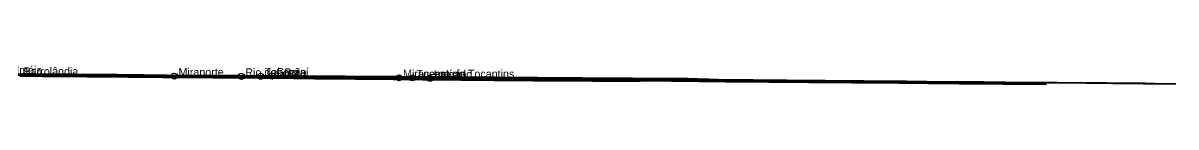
# Model space of a CAD drawing. Header units: metres. Extents: x 528129 to 864363, y 9998262 to 10000641.
# Drawn here: x 749160 to 864363, y 9998262 to 10000123 of the extents above; entities that cross this region are included whole.
import ezdxf

# ---------------------------------------------------------------- set-up
doc = ezdxf.new("R2010")
doc.units = ezdxf.units.M
doc.layers.add('LIMITES_MUNICIPAIS', color=8, linetype='CONTINUOUS')
doc.layers.add('SEDES_MUNICIPAIS', color=10, linetype='CONTINUOUS')

msp = doc.modelspace()

# ---------------------------------------------------------------- linework, layer by layer
at = {"layer": 'LIMITES_MUNICIPAIS'}
for points in [[(749064.269, 9999261.205), (751029.104, 9999250.162), (751941.743, 9999244.531), (752079.304, 9999242.958), (752573.049, 9999239.757), (753047.36, 9999235.535), (754039.886, 9999229.743), (755038.117, 9999223.176), (755671.502, 9999218.607), (755623.304, 9999216.852), (756092.621, 9999214.91), (757059.38, 9999210.183), (758606.137, 9999201.378), (759654.284, 9999196.703), (760385.753, 9999192.825), (760726.133, 9999193.635), (759974.406, 9999199.405), (760033.694, 9999199.627), (759342.521, 9999205.769), (758221.506, 9999214.469), (759264.3, 9999209.155), (759547.015, 9999208.457), (758836.795, 9999213.58), (758232.64, 9999219.011), (757156.356, 9999225.953), (756313.893, 9999231.807), (756277.321, 9999233.065), (757297.018, 9999227.82), (758107.938, 9999225.432), (758205.168, 9999226.126), (757552.066, 9999231.15), (757381.46, 9999232.965), (759729.601, 9999219.092), (760420.935, 9999214.53), (761221.122, 9999210.678), (760722.618, 9999214.877), (760131.336, 9999218.964), (760221.016, 9999220.215), (758604.718, 9999231.94), (757226.096, 9999241.505), (757736.813, 9999239.028), (757043.297, 9999244.79), (756916.699, 9999246.336), (756115.08, 9999251.445), (755263.429, 9999255.988), (754242.344, 9999262.471), (753615.857, 9999267.891), (754038, 9999265.92), (754465.848, 9999264.721), (753830.14, 9999268.895), (753845.558, 9999269.428), (753056.328, 9999274.581), (753056.328, 9999274.581), (746746.627, 9999312.667)], [(746746.627, 9999312.667), (753056.328, 9999274.581), (753380.426, 9999273.35), (752273.953, 9999280.643), (752151.948, 9999282.787), (751185.653, 9999288.803), (750345.308, 9999293.196), (749554.245, 9999298.021), (749811.708, 9999297.121), (749054.743, 9999301.886)], [(748121.745, 9999184.757), (749308.684, 9999177.052), (750325.121, 9999169.744), (751333.415, 9999162.802), (751951.955, 9999157.781), (752610.447, 9999153.328), (754086.175, 9999142.587), (756203.912, 9999128.039), (757928.766, 9999117.718), (757867.265, 9999118.682), (759801.661, 9999105.607), (760842.193, 9999098.083), (765533.053, 9999068.344), (766336.308, 9999062.887), (767522.391, 9999055.921), (769429.918, 9999043.358), (769928.54, 9999040.377), (772960.592, 9999020.183), (772576.147, 9999024.394), (771710.817, 9999030.912), (770686.642, 9999037.875), (769859.356, 9999044.742), (769374.188, 9999047.94), (768520.275, 9999055.783), (767544.378, 9999062.877), (765810.759, 9999076.683), (766631.419, 9999074.822), (763931.03, 9999093.803), (764817.213, 9999088.634), (764988.053, 9999088.237), (765899.56, 9999083.315), (764929.308, 9999091), (765796.889, 9999086.397), (765715.206, 9999087.772), (766133.237, 9999086.393), (765268.411, 9999092.767), (766174.487, 9999087.195), (766654.534, 9999084.878), (764923.245, 9999097.415), (764766.964, 9999099.603), (765222.966, 9999097.2), (764448.263, 9999103.214), (765272.424, 9999099.029), (766724.819, 9999090.774), (766829.114, 9999090.773), (767934.693, 9999085.521), (767596.821, 9999088.219), (766272.614, 9999098.028), (765968.518, 9999100.585), (764372.923, 9999111.159), (762274.07, 9999125.353), (761551.844, 9999130.606), (761359.753, 9999132.641), (760352.508, 9999139.867), (758628.113, 9999151.45), (758521.318, 9999151.137), (758987.513, 9999147.224), (758112.672, 9999152.163), (758293.741, 9999150.223), (757788.857, 9999152.235), (756527.792, 9999160.908), (756501.469, 9999161.93), (755580.778, 9999168.286), (755202.482, 9999171.57), (754432.506, 9999176.507), (753470.647, 9999183.426), (753327.415, 9999185.701), (752122.386, 9999193.975), (750974.896, 9999202.163), (749209.575, 9999212.573), (748639.244, 9999214.975)], [(749119.011, 9999138.16), (749279.21, 9999135.306), (750926.759, 9999122.885), (751258.626, 9999119.637), (753756.02, 9999101.737), (755144.579, 9999091.409), (756915.753, 9999079.429), (757693.345, 9999073.735), (758946.366, 9999065.054), (759129.09, 9999064.597), (760429.546, 9999054.647), (760822.359, 9999052.868), (761241.331, 9999050.092), (762313.94, 9999042.022), (763226.017, 9999035.573), (763281.15, 9999036.529), (764470.144, 9999028.358), (764971.571, 9999025.631), (766434.935, 9999015.408), (767391.079, 9999007.218), (768004.278, 9999002.537), (769730.431, 9998990.168), (771241.592, 9998978.518), (771662.964, 9998975.914), (772729.547, 9998966.817), (774179.084, 9998956.026), (774414.979, 9998954.93), (775702.932, 9998945.685), (776569.366, 9998939.036), (777739.602, 9998929.602), (778373.188, 9998925.783), (779331.433, 9998918.88), (780823.593, 9998907.342), (781739.745, 9998899.516), (782572.883, 9998892.929), (783488.903, 9998885.035), (785130.692, 9998870.176), (785960.262, 9998863.06), (789501.895, 9998834.552), (792419.801, 9998812.433), (792683.43, 9998811.814), (791952.294, 9998821.208), (790585.486, 9998835.773), (789235.948, 9998848.027), (788553.42, 9998854.621), (788293.413, 9998858.596), (788596.87, 9998857.155), (789323.82, 9998853.231), (789922.551, 9998849.309), (791058.249, 9998841.003), (792076.545, 9998834.057), (792348.689, 9998833.076), (792693.376, 9998833.934), (792445.624, 9998838.054), (791980.568, 9998842.696), (789996.915, 9998860.291), (787964.849, 9998877.52), (787517.058, 9998882.803), (787994.397, 9998881.299), (789442.348, 9998871.353), (789605.262, 9998872.847), (789173.382, 9998877.209), (789090.444, 9998880.031), (789090.444, 9998880.031), (788404.781, 9998887.681), (787137, 9998898.265), (786770.165, 9998901.971), (785185.389, 9998916.595), (784812.931, 9998921.046), (784831.291, 9998921.912), (785359.649, 9998919.57), (787309.89, 9998908.63), (788033.87, 9998906.03), (788578.608, 9998905.848), (788692.587, 9998907.094), (788554.539, 9998911.888), (788031.353, 9998917.966), (788103.272, 9998918.266), (789774.081, 9998908.858), (790152.925, 9998908.299), (789793.043, 9998912.966), (789111.949, 9998919.681), (789235.588, 9998920.708), (788334.249, 9998927.426), (787516.578, 9998932.897), (787980.822, 9998928.259), (787470.529, 9998931.392), (786109.267, 9998941.721), (782678.371, 9998966.718), (781989.996, 9998970.784), (779630.032, 9998986.842), (778555.891, 9998995.005), (777884.305, 9998999.683), (776887.746, 9999005.833), (775425.27, 9999016.192), (774011.231, 9999025.277), (773924.382, 9999024.565), (772578.832, 9999033.468), (771746.567, 9999038.282), (770147.396, 9999050.237), (769397.65, 9999055.165), (766631.419, 9999074.822), (765810.759, 9999076.683), (767544.378, 9999062.877), (768520.275, 9999055.783), (769374.188, 9999047.94), (769859.356, 9999044.742), (770686.642, 9999037.875), (771710.817, 9999030.912), (772576.147, 9999024.394), (772960.592, 9999020.183), (769928.54, 9999040.377), (769429.918, 9999043.358), (767522.391, 9999055.921), (766336.308, 9999062.887), (765533.053, 9999068.344), (760842.193, 9999098.083), (759801.661, 9999105.607), (757867.265, 9999118.682), (757928.766, 9999117.718), (756203.912, 9999128.039), (754086.175, 9999142.587), (752610.447, 9999153.328), (751951.955, 9999157.781), (751333.415, 9999162.802), (750325.121, 9999169.744), (749308.684, 9999177.052), (748121.745, 9999184.757)], [(748848.001, 9999151.751), (749616.186, 9999146.532), (752523.993, 9999127.878), (754651.408, 9999112.991), (757266.171, 9999093.783), (758752.505, 9999083.903), (759723.791, 9999079.038), (760455.772, 9999074.786), (759922.468, 9999081.772), (758910.758, 9999089.984), (758407.724, 9999093.734), (758361.307, 9999095.085), (757468.329, 9999102.172), (757593.531, 9999101.841), (756940.484, 9999107.05), (757533.529, 9999105.633), (754598.607, 9999125.393), (754124.235, 9999129.678), (752450.359, 9999141.763), (751748.855, 9999144.035), (750291.365, 9999154.184), (749396.591, 9999160.835), (748608.126, 9999166.342)], [(748608.126, 9999166.342), (749396.591, 9999160.835), (750291.365, 9999154.184), (751748.855, 9999144.035), (752450.359, 9999141.763), (754124.235, 9999129.678), (754598.607, 9999125.393), (757533.529, 9999105.633), (756940.484, 9999107.05), (757593.531, 9999101.841), (757468.329, 9999102.172), (758361.307, 9999095.085), (758407.724, 9999093.734), (758910.758, 9999089.984), (759922.468, 9999081.772), (760455.772, 9999074.786), (759723.791, 9999079.038), (758752.505, 9999083.903), (757266.171, 9999093.783), (754651.408, 9999112.991), (752523.993, 9999127.878), (749616.186, 9999146.532), (748848.001, 9999151.751)], [(748639.244, 9999214.975), (749209.575, 9999212.573), (749834.139, 9999209.734), (750944.726, 9999202.709), (752668.73, 9999192.836), (753385.182, 9999188.476), (754612.06, 9999181.417), (755093.275, 9999179.397), (757175.294, 9999167.858), (757469.878, 9999167.077), (757649.791, 9999167.86), (757125.68, 9999171.734), (756211.721, 9999177.465), (755763.225, 9999180.655), (756860.411, 9999174.702), (755613.473, 9999183.586), (755634.572, 9999184.762), (755949.182, 9999183.618), (757649.18, 9999173.537), (757794.874, 9999172.956), (756782.431, 9999180.819), (757513.819, 9999176.852), (758251.841, 9999172.258), (759086.906, 9999168.223), (759419.366, 9999167.871), (759888.683, 9999165.823), (760861.914, 9999160.241), (760013.751, 9999167.03), (760427.801, 9999165.307), (761563.666, 9999158.354), (761646.099, 9999158.553), (760814.036, 9999164.46), (760238.209, 9999169.134), (761963.962, 9999159.317), (762657.181, 9999156.351), (762509.08, 9999158.114), (763297.192, 9999153.973), (763769.238, 9999152.282), (764474.462, 9999147.86), (763425.585, 9999158.682), (763596.275, 9999158.361), (763344.022, 9999161.613), (761983.278, 9999170.833), (761869.75, 9999172.59), (761111.03, 9999177.493), (760088.839, 9999182.632), (758264.302, 9999192.939), (757899.239, 9999196.459), (757366.063, 9999200.614), (756428.629, 9999206.188), (755916.741, 9999210.089), (754641.272, 9999218.135), (752515.679, 9999232.448), (752235.649, 9999234.97), (753098.27, 9999230.257), (753599.923, 9999228.04), (754518.862, 9999223.133), (755623.304, 9999216.852), (755671.502, 9999218.607), (755038.117, 9999223.176), (754039.886, 9999229.743), (753047.36, 9999235.535), (752573.049, 9999239.757), (752079.304, 9999242.958), (751941.743, 9999244.531), (751029.104, 9999250.162), (749064.269, 9999261.205)], [(748842.345, 9999073.365), (749436.01, 9999068.082), (751069.926, 9999055.08), (751685.773, 9999049.611), (752533.134, 9999042.567), (753584.681, 9999034.731), (755520.604, 9999019.906), (756885.839, 9999009.17), (757538.836, 9999003.758), (758295.619, 9998996.909), (758477.101, 9998993.802), (759639.199, 9998985.029), (760421.094, 9998979.493), (761637.549, 9998971.412), (762284.518, 9998966.493), (764098.041, 9998951.883), (764309.962, 9998949.426), (763108.785, 9998957.963), (764393.437, 9998947.076), (764489.933, 9998947.32), (765118.73, 9998942.906), (765918.684, 9998936.677), (768125.601, 9998918.635), (768553.168, 9998916.544), (768212.02, 9998920.316), (769540.76, 9998910.167), (769769.144, 9998909.424), (768310.857, 9998922.073), (768562.496, 9998921.308), (770359.821, 9998907.162), (771420.249, 9998898.466), (772995.55, 9998886.887), (776365.648, 9998859.22), (777514.93, 9998851.054), (778726.006, 9998841.883), (779589.045, 9998834.522), (780292.926, 9998829.068), (781486.411, 9998819.152), (782741.528, 9998809.514), (784211.461, 9998796.185), (784761.414, 9998790.521), (784690.056, 9998787.759), (784456.597, 9998787.968), (784648.431, 9998784.378), (782526.733, 9998797.271), (781506.689, 9998804.311), (780225.06, 9998813.66), (779095.265, 9998821.539), (777927.51, 9998830.395), (778000.248, 9998829.332), (776223.925, 9998842.439), (776322.144, 9998840.314), (777689.685, 9998828.871), (778277.117, 9998822.26), (780857.003, 9998798.917), (782395.891, 9998784.063), (783398.348, 9998774.991), (784493.545, 9998765.71), (785114.423, 9998760.027), (786166.868, 9998751.18), (788202.271, 9998732.204), (789122.243, 9998722.944), (790157.19, 9998713.317), (790750.215, 9998707.03), (792100.904, 9998694.356), (792299.932, 9998691.508), (791720.232, 9998693.997), (793804.064, 9998673.392), (793379.538, 9998678.789), (792915.597, 9998683.721), (793537.117, 9998679.267), (794263.22, 9998673.277), (795356.19, 9998663.352), (796214.851, 9998656.29), (796222.08, 9998657.122), (798112.18, 9998641.101), (798468.659, 9998638.671), (799281.5, 9998631.703), (800139.747, 9998625.89), (800889.791, 9998619.822), (801808.841, 9998611.428), (803774.649, 9998594.325), (803281.267, 9998601.527), (802196.477, 9998612.657), (802061.601, 9998614.828), (801338.279, 9998622.667), (800262.255, 9998633.358), (802126.459, 9998618.328), (803203.981, 9998609.158), (804785.706, 9998594.025), (806047.325, 9998582.824), (806419.516, 9998580.827), (806204.933, 9998584.784), (807411.727, 9998575.469), (808857.201, 9998562.201), (808528.931, 9998566.688), (807292.94, 9998578.205), (805677.674, 9998593.647), (805144.621, 9998600.372), (803896.323, 9998611.684), (801998.875, 9998629.798), (801642.104, 9998633.59), (800352.289, 9998644.024), (799655.514, 9998650.755), (799228.492, 9998655.958), (798492.959, 9998663.646), (798694.64, 9998663.839), (798121.781, 9998669.868), (798927.604, 9998664.96), (798833.557, 9998666.37), (800107.299, 9998656.929), (802076.292, 9998641.948), (802843.51, 9998636.6), (803812.168, 9998628.569), (804290.768, 9998625.28), (806815.991, 9998603.352), (807500.776, 9998597.913), (808345.249, 9998590.402), (809667.701, 9998579.451), (810784.149, 9998570.625), (810824.733, 9998571.292), (809573.339, 9998583.808), (807447.776, 9998604.452), (806468.905, 9998612.741), (805933.465, 9998619.177), (804825.013, 9998630.273), (803028.16, 9998647.665), (802388.64, 9998654.223), (801461.347, 9998662.917), (798903.777, 9998686.12), (797418.271, 9998701.042), (796565.504, 9998708.656), (795859.798, 9998715.577), (795496.6, 9998719.904), (794562.01, 9998728.912), (798927.891, 9998697.64), (797481.112, 9998711.522), (796648.084, 9998718.655), (795508.561, 9998729.854), (795724.867, 9998729.058), (797378.197, 9998716.144), (798592.895, 9998705.468), (799567.526, 9998695.516), (800540.9, 9998686.818), (802200.725, 9998673.033), (803164.919, 9998664.576), (804856.659, 9998651.732), (804774.498, 9998653.195), (805545.796, 9998646.963), (807421.599, 9998630.617), (807999.309, 9998626.551), (809133.356, 9998617.174), (811264.81, 9998597.336), (810311.973, 9998607.466), (810135.088, 9998611.843), (809764.214, 9998615.393), (809242.005, 9998622.075), (809329.168, 9998622.733), (807881.622, 9998638.452), (806903.144, 9998646.668), (806006.854, 9998654.88), (805640.544, 9998657.465), (804402.991, 9998668.422), (802567.519, 9998683.71), (802080.546, 9998687.299), (800351.908, 9998701.186), (799389.526, 9998708.292), (797963.286, 9998720.334), (795993.392, 9998737.511), (795299.24, 9998742.921), (794316.983, 9998751.774), (793327.032, 9998759.66), (792060.261, 9998770.895), (790056.958, 9998787.928), (788499.195, 9998800.667), (787420.013, 9998810.326), (784515.573, 9998836.898), (783998.841, 9998842.283), (783693.598, 9998846.353), (784339.559, 9998843.803), (784322.418, 9998847.337), (784496.778, 9998847.193), (785190.69, 9998843.401), (786210.704, 9998836.605), (786635.974, 9998834.271), (786733.749, 9998834.777), (786423.125, 9998838.24), (785648.56, 9998845), (784126.392, 9998857.485), (783537.71, 9998862.635), (782380.547, 9998873.919), (782469.907, 9998874.818), (783090.822, 9998872.163), (784282.656, 9998866.469), (785374.449, 9998859.976), (786603.368, 9998854.53), (787192.539, 9998850.851), (788561.288, 9998841.022), (789501.895, 9998834.552), (785960.262, 9998863.06), (785130.692, 9998870.176), (783488.903, 9998885.035), (782572.883, 9998892.929), (781739.745, 9998899.516), (780823.593, 9998907.342), (779331.433, 9998918.88), (778373.188, 9998925.783), (777739.602, 9998929.602), (776569.366, 9998939.036), (775702.932, 9998945.685), (774414.979, 9998954.93), (774179.084, 9998956.026), (772729.547, 9998966.817), (771662.964, 9998975.914), (771241.592, 9998978.518), (769730.431, 9998990.168), (768004.278, 9999002.537), (767391.079, 9999007.218), (766434.935, 9999015.408), (764971.571, 9999025.631), (764470.144, 9999028.358), (763281.15, 9999036.529), (763226.017, 9999035.573), (762313.94, 9999042.022), (761241.331, 9999050.092), (760822.359, 9999052.868), (760429.546, 9999054.647), (759129.09, 9999064.597), (758946.366, 9999065.054), (757693.345, 9999073.735), (756915.753, 9999079.429), (755144.579, 9999091.409), (755366.399, 9999088.843), (754604.643, 9999092.395), (753765.091, 9999097.644), (753515.553, 9999098.456), (752974.112, 9999101.816), (752018.145, 9999104.582), (752955.225, 9999097.268), (753261.864, 9999093.79), (752857.94, 9999095.613), (754084.312, 9999086.681), (755233, 9999076.893), (756356.485, 9999068.125), (758461.094, 9999052.797), (758619.241, 9999050.909), (760019.877, 9999040.342), (760297.137, 9999037.394), (761306.986, 9999028.809), (763076.227, 9999014.887), (763113.842, 9999013.871), (762304.348, 9999018.812), (763099.627, 9999011.012), (762294.747, 9999016.471), (761373.342, 9999023.254), (760446.431, 9999030.688), (760059.798, 9999033.201), (760349.05, 9999030.282), (759928.488, 9999032.926), (758950.471, 9999039.859), (757569.057, 9999049.974), (757434.234, 9999050.584), (756111.771, 9999059.434), (756160.532, 9999058.389), (755347.388, 9999064.081), (753957.025, 9999074.357), (753491.584, 9999077.147), (752348.166, 9999084.996), (752252.099, 9999084.747), (751398.452, 9999091.022), (750996.978, 9999093.13), (750116.108, 9999098.98), (749085.813, 9999106.319)], [(749085.813, 9999106.319), (750116.108, 9999098.98), (750996.978, 9999093.13), (751398.452, 9999091.022), (752252.099, 9999084.747), (752348.166, 9999084.996), (753491.584, 9999077.147), (753957.025, 9999074.357), (755347.388, 9999064.081), (756160.532, 9999058.389), (756111.771, 9999059.434), (757434.234, 9999050.584), (757569.057, 9999049.974), (758950.471, 9999039.859), (759928.488, 9999032.926), (760349.05, 9999030.282), (760059.798, 9999033.201), (760446.431, 9999030.688), (761373.342, 9999023.254), (762294.747, 9999016.471), (763099.627, 9999011.012), (762304.348, 9999018.812), (763113.842, 9999013.871), (763076.227, 9999014.887), (761306.986, 9999028.809), (760297.137, 9999037.394), (760019.877, 9999040.342), (758619.241, 9999050.909), (758461.094, 9999052.797), (756356.485, 9999068.125), (755233, 9999076.893), (754084.312, 9999086.681), (752857.94, 9999095.613), (753261.864, 9999093.79), (752955.225, 9999097.268), (752018.145, 9999104.582), (752974.112, 9999101.816), (753515.553, 9999098.456), (753765.091, 9999097.644), (754604.643, 9999092.395), (755366.399, 9999088.843), (755144.579, 9999091.409), (753756.02, 9999101.737), (751258.626, 9999119.637), (750926.759, 9999122.885), (749279.21, 9999135.306), (749119.011, 9999138.16)]]:
    msp.add_lwpolyline(points, dxfattribs=at)
for points in [[(757513.819, 9999176.852), (756782.431, 9999180.819), (757794.874, 9999172.956), (757649.18, 9999173.537), (755949.182, 9999183.618), (755634.572, 9999184.762), (755613.473, 9999183.586), (756860.411, 9999174.702), (755763.225, 9999180.655), (756211.721, 9999177.465), (757125.68, 9999171.734), (757649.791, 9999167.86), (757469.878, 9999167.077), (757175.294, 9999167.858), (755093.275, 9999179.397), (754612.06, 9999181.417), (753385.182, 9999188.476), (752668.73, 9999192.836), (750944.726, 9999202.709), (749834.139, 9999209.734), (749209.575, 9999212.573), (750974.896, 9999202.163), (752122.386, 9999193.975), (753327.415, 9999185.701), (753470.647, 9999183.426), (754432.506, 9999176.507), (755202.482, 9999171.57), (755580.778, 9999168.286), (756501.469, 9999161.93), (756527.792, 9999160.908), (757788.857, 9999152.235), (758293.741, 9999150.223), (758112.672, 9999152.163), (758987.513, 9999147.224), (758521.318, 9999151.137), (758628.113, 9999151.45), (760352.508, 9999139.867), (761359.753, 9999132.641), (761551.844, 9999130.606), (762274.07, 9999125.353), (764372.923, 9999111.159), (765968.518, 9999100.585), (766272.614, 9999098.028), (767596.821, 9999088.219), (769262.176, 9999077.536), (769884.452, 9999072.673), (770823.737, 9999071.315), (770770.249, 9999074.874), (771031.424, 9999074.212), (772273.583, 9999065.633), (773613.339, 9999057.664), (775008.256, 9999052.361), (775118.836, 9999053.214), (776964.283, 9999041.662), (778484.513, 9999029.87), (779914.107, 9999019.828), (781549.827, 9999007.869), (782913.663, 9998998.21), (784381.632, 9998988.5), (784799.28, 9998983.887), (785870.077, 9998976.781), (787081.686, 9998968.319), (787602.364, 9998963.504), (789331.465, 9998951.307), (788844.701, 9998956.039), (789560.677, 9998952.61), (790286.705, 9998950.59), (790099.859, 9998953.594), (790164.528, 9998954.557), (789932.663, 9998957.737), (789509.978, 9998961.727), (786604.985, 9998982.439), (779705.822, 9999035.523), (779034.744, 9999040.168), (774927.579, 9999066.27), (769119.507, 9999103.98), (769495.701, 9999098.732), (768471.771, 9999105.458), (767539.536, 9999112.052), (766754.053, 9999116.66), (763705.64, 9999136.581), (762232.81, 9999144.898), (760517.282, 9999156.117), (760179.499, 9999158.732), (758043.972, 9999172.291), (757513.819, 9999176.852)], [(755623.304, 9999216.852), (754518.862, 9999223.133), (753599.923, 9999228.04), (753098.27, 9999230.257), (752235.649, 9999234.97), (752515.679, 9999232.448), (754641.272, 9999218.135), (755916.741, 9999210.089), (756428.629, 9999206.188), (757366.063, 9999200.614), (757899.239, 9999196.459), (758264.302, 9999192.939), (760088.839, 9999182.632), (761111.03, 9999177.493), (761869.75, 9999172.59), (761983.278, 9999170.833), (763344.022, 9999161.613), (763596.275, 9999158.361), (763425.585, 9999158.682), (764474.462, 9999147.86), (763769.238, 9999152.282), (763297.192, 9999153.973), (762509.08, 9999158.114), (762657.181, 9999156.351), (761963.962, 9999159.317), (760238.209, 9999169.134), (760814.036, 9999164.46), (761646.099, 9999158.553), (761563.666, 9999158.354), (760427.801, 9999165.307), (760013.751, 9999167.03), (760861.914, 9999160.241), (759888.683, 9999165.823), (759419.366, 9999167.871), (759086.906, 9999168.223), (758251.841, 9999172.258), (757513.819, 9999176.852), (758043.972, 9999172.291), (760179.499, 9999158.732), (760517.282, 9999156.117), (762232.81, 9999144.898), (763705.64, 9999136.581), (766754.053, 9999116.66), (767539.536, 9999112.052), (768471.771, 9999105.458), (769495.701, 9999098.732), (769119.507, 9999103.98), (774927.579, 9999066.27), (779034.744, 9999040.168), (779705.822, 9999035.523), (786604.985, 9998982.439), (786379.312, 9998986.446), (786729.128, 9998985.248), (787624.856, 9998979.547), (788723.972, 9998973.169), (790323.622, 9998962.349), (792103.551, 9998950.804), (792842.893, 9998947.446), (793719.308, 9998942.187), (794182.375, 9998940.645), (795258.434, 9998934.162), (795115.029, 9998936.834), (796326.701, 9998929.906), (796165.573, 9998931.684), (797311.601, 9998925.282), (797560.759, 9998924.559), (799421.798, 9998912.859), (799648.584, 9998912.243), (801350.338, 9998900.831), (802227.435, 9998893.833), (803940.959, 9998880.604), (806642.756, 9998861.296), (807475.767, 9998854.49), (808364.876, 9998849.186), (809431.524, 9998840.981), (811062.646, 9998828.972), (812182.182, 9998819.938), (812362.751, 9998817.492), (814345.389, 9998802.54), (814703.735, 9998800.794), (815623.086, 9998794.669), (815164.908, 9998798.876), (815711.407, 9998795.852), (815675.462, 9998797.466), (816054.52, 9998795.346), (815830.762, 9998798.295), (815886.937, 9998799.881), (816393.638, 9998799.715), (816595.065, 9998800.558), (816422.98, 9998804.401), (815889.837, 9998811.376), (815324.382, 9998820.557), (815314.017, 9998822.597), (815758.562, 9998821.786), (815612.845, 9998826.179), (815298.496, 9998827.528), (814454.487, 9998832.677), (814093.546, 9998833.947), (813418.051, 9998838.381), (813224.033, 9998838.693), (811964.362, 9998847.39), (810051.071, 9998862.08), (809717.671, 9998865.869), (808202.202, 9998877.741), (808173.584, 9998878.68), (806698.758, 9998889.627), (806652.164, 9998891.359), (805022.818, 9998903.307), (803850.962, 9998911.06), (800590.628, 9998934.409), (799585.151, 9998942.821), (799327.846, 9998945.778), (798652.095, 9998951.707), (798002.462, 9998956.326), (796335.082, 9998967.372), (795751.875, 9998971.544), (794249.127, 9998981.268), (792268.617, 9998993.599), (792030.418, 9998994.165), (791032.675, 9999000.043), (790429.32, 9999004.575), (788508.079, 9999017.005), (787915.734, 9999021.421), (786823.037, 9999028.502), (786499.175, 9999030.017), (785121.927, 9999039.265), (781367.541, 9999062.997), (781041.423, 9999064.162), (779473.41, 9999073.976), (779276.922, 9999075.54), (777099.335, 9999090.365), (776177.731, 9999096.929), (776028.527, 9999098.641), (776544.507, 9999096.648), (774380.849, 9999111.637), (772544.214, 9999123.898), (770776.545, 9999136.048), (769994.16, 9999140.983), (770324.851, 9999140.514), (769586.427, 9999145.143), (767993.108, 9999155.772), (767621.453, 9999158.523), (759547.015, 9999208.457), (759264.3, 9999209.155), (758221.506, 9999214.469), (759342.521, 9999205.769), (760033.694, 9999199.627), (759974.406, 9999199.405), (760726.133, 9999193.635), (760385.753, 9999192.825), (759654.284, 9999196.703), (758606.137, 9999201.378), (757059.38, 9999210.183), (756092.621, 9999214.91), (755623.304, 9999216.852)], [(789235.588, 9998920.708), (789850.738, 9998917.623), (790867.883, 9998914.008), (791214.474, 9998912.252), (791750.954, 9998909.507), (792608.805, 9998906.32), (794488.193, 9998895.33), (794813.477, 9998893.828), (795066.315, 9998895.158), (796193.404, 9998889.127), (798194.479, 9998877.273), (798664.439, 9998874.933), (797445.703, 9998884.421), (796977.522, 9998887.002), (795986.549, 9998895.895), (794576.697, 9998906.098), (791528.704, 9998930.042), (791195.034, 9998933.562), (791621.934, 9998931.745), (791150.163, 9998935.378), (791063.133, 9998937.775), (790574.175, 9998942.23), (789331.465, 9998951.307), (787602.364, 9998963.504), (787081.686, 9998968.319), (785870.077, 9998976.781), (784799.28, 9998983.887), (784381.632, 9998988.5), (782913.663, 9998998.21), (781549.827, 9999007.869), (779914.107, 9999019.828), (778484.513, 9999029.87), (776964.283, 9999041.662), (775118.836, 9999053.214), (775008.256, 9999052.361), (773613.339, 9999057.664), (772273.583, 9999065.633), (771031.424, 9999074.212), (770770.249, 9999074.874), (770823.737, 9999071.315), (769884.452, 9999072.673), (769262.176, 9999077.536), (767596.821, 9999088.219), (767934.693, 9999085.521), (766829.114, 9999090.773), (766724.819, 9999090.774), (765272.424, 9999099.029), (764448.263, 9999103.214), (765222.966, 9999097.2), (764766.964, 9999099.603), (764923.245, 9999097.415), (766654.534, 9999084.878), (766174.487, 9999087.195), (765268.411, 9999092.767), (766133.237, 9999086.393), (765715.206, 9999087.772), (765796.889, 9999086.397), (764929.308, 9999091), (765899.56, 9999083.315), (764988.053, 9999088.237), (764817.213, 9999088.634), (763931.03, 9999093.803), (766631.419, 9999074.822), (769397.65, 9999055.165), (770147.396, 9999050.237), (771746.567, 9999038.282), (772578.832, 9999033.468), (773924.382, 9999024.565), (774011.231, 9999025.277), (775425.27, 9999016.192), (776887.746, 9999005.833), (777884.305, 9998999.683), (778555.891, 9998995.005), (779630.032, 9998986.842), (781989.996, 9998970.784), (782678.371, 9998966.718), (786109.267, 9998941.721), (787470.529, 9998931.392), (787980.822, 9998928.259), (787516.578, 9998932.897), (788334.249, 9998927.426), (789235.588, 9998920.708)], [(789501.895, 9998834.552), (788561.288, 9998841.022), (787192.539, 9998850.851), (786603.368, 9998854.53), (785374.449, 9998859.976), (784282.656, 9998866.469), (783090.822, 9998872.163), (782469.907, 9998874.818), (782380.547, 9998873.919), (783537.71, 9998862.635), (784126.392, 9998857.485), (785648.56, 9998845), (786423.125, 9998838.24), (786733.749, 9998834.777), (786635.974, 9998834.271), (786210.704, 9998836.605), (785190.69, 9998843.401), (784496.778, 9998847.193), (784322.418, 9998847.337), (784339.559, 9998843.803), (783693.598, 9998846.353), (783998.841, 9998842.283), (784515.573, 9998836.898), (787420.013, 9998810.326), (788499.195, 9998800.667), (790056.958, 9998787.928), (792060.261, 9998770.895), (793327.032, 9998759.66), (794316.983, 9998751.774), (795299.24, 9998742.921), (795993.392, 9998737.511), (797963.286, 9998720.334), (799389.526, 9998708.292), (800351.908, 9998701.186), (802080.546, 9998687.299), (802567.519, 9998683.71), (804402.991, 9998668.422), (805640.544, 9998657.465), (806006.854, 9998654.88), (806903.144, 9998646.668), (807881.622, 9998638.452), (809329.168, 9998622.733), (809242.005, 9998622.075), (809764.214, 9998615.393), (810135.088, 9998611.843), (810311.973, 9998607.466), (811264.81, 9998597.336), (819359.887, 9998523.123), (820730.297, 9998512.077), (820847.476, 9998512.068), (821584.232, 9998505.591), (821946.732, 9998503.906), (822523.687, 9998499.553), (822589.913, 9998500.571), (823487.927, 9998493.69), (823672.46, 9998493.29), (825472.566, 9998475.281), (827672.892, 9998457.401), (827948.567, 9998456.644), (828451.63, 9998451.737), (829275.941, 9998447.496), (830393.577, 9998438.48), (830463.853, 9998438.48), (831738.774, 9998426.888), (832028.431, 9998424.825), (834088.034, 9998406.638), (834894.827, 9998399.898), (835419.658, 9998396.309), (836740.46, 9998384.421), (837168.39, 9998378.704), (837744.045, 9998372.339), (838951.264, 9998360.858), (839592.244, 9998353.754), (841824.696, 9998331.388), (842702.992, 9998324.66), (844442.875, 9998307.064), (844131.111, 9998312.774), (844236.422, 9998312.763), (846103.095, 9998296.51), (847135.057, 9998288.224), (847734.314, 9998285.128), (848744.687, 9998277.088), (849122.268, 9998275.817), (849074.602, 9998279.147), (850406.609, 9998268.484), (851425.098, 9998261.629), (851380.433, 9998263.693), (851199.04, 9998268.047), (850352.832, 9998283.148), (849642.001, 9998292.233), (849860.311, 9998295.181), (850494.481, 9998292.15), (850293.2, 9998295.272), (848768.728, 9998311.988), (848729.067, 9998314.809), (847505.309, 9998325.733), (847072.914, 9998327.449), (847378.762, 9998322.523), (846853.488, 9998326.082), (845893.688, 9998334.525), (845828.794, 9998333.563), (845021.177, 9998340.297), (842253.247, 9998364.66), (841929.74, 9998365.208), (841465.245, 9998369.072), (840175.611, 9998382.139), (839441.421, 9998387.555), (840214.115, 9998377.539), (839270.99, 9998386.573), (838135.393, 9998396.486), (837775.328, 9998398.514), (835018.052, 9998422.293), (834020.929, 9998431.831), (833096.959, 9998440.105), (832830.057, 9998440.397), (831601.32, 9998451.848), (830937.843, 9998458.874), (830032.593, 9998466.419), (829418.718, 9998473.806), (828414.475, 9998482.185), (827194.901, 9998493.122), (826739.267, 9998499.685), (826752.682, 9998501.553), (827511.475, 9998496.508), (827400.362, 9998498.951), (826561.283, 9998507.465), (823810.148, 9998532.839), (822160.047, 9998547.069), (821282.618, 9998554.989), (820772.639, 9998560.387), (818631.189, 9998579.191), (816670.703, 9998597.05), (815402.127, 9998608.818), (814303.486, 9998618.244), (813446.166, 9998623.956), (812561.92, 9998630.744), (811357.964, 9998641.631), (810224.227, 9998650.936), (809001.652, 9998663.911), (810184.956, 9998655.028), (810166.106, 9998658.738), (811156.123, 9998652.114), (810857.965, 9998655.979), (810302.871, 9998661.401), (809779.135, 9998667.881), (808826.85, 9998676.37), (807097.191, 9998693.235), (806287.209, 9998701.935), (806499.619, 9998702.241), (805501.193, 9998712.238), (805074.009, 9998715.943), (804472, 9998722.76), (803319.842, 9998732.41), (802404.574, 9998739.417), (799498.129, 9998762.196), (798817.862, 9998767.813), (797743.637, 9998778.309), (797559.561, 9998781.669), (797777.565, 9998781.196), (797293.356, 9998786.479), (795818.772, 9998797.922), (795227.937, 9998801.453), (794763.818, 9998806.274), (794129.346, 9998811.677), (792854.061, 9998821.634), (791427.848, 9998833.122), (790480.013, 9998841.618), (788596.87, 9998857.155), (788293.413, 9998858.596), (788553.42, 9998854.621), (789235.948, 9998848.027), (790585.486, 9998835.773), (791952.294, 9998821.208), (792683.43, 9998811.814), (792419.801, 9998812.433), (789501.895, 9998834.552)], [(789235.588, 9998920.708), (789111.949, 9998919.681), (789793.043, 9998912.966), (790152.925, 9998908.299), (789774.081, 9998908.858), (788103.272, 9998918.266), (788031.353, 9998917.966), (788554.539, 9998911.888), (788692.587, 9998907.094), (788578.608, 9998905.848), (788033.87, 9998906.03), (787309.89, 9998908.63), (785359.649, 9998919.57), (784831.291, 9998921.912), (784812.931, 9998921.046), (785185.389, 9998916.595), (786770.165, 9998901.971), (787137, 9998898.265), (788404.781, 9998887.681), (789090.444, 9998880.031), (790051.231, 9998871.814), (791605.357, 9998858.983), (792278.259, 9998851.098), (792692.875, 9998847.473), (794140.535, 9998835.81), (796768.794, 9998812.402), (798448.604, 9998800.46), (799479.906, 9998792.04), (800988.22, 9998778.857), (801078.856, 9998776.958), (800739.046, 9998778.24), (802798.393, 9998752.968), (801904.164, 9998759.605), (803209.771, 9998747.205), (803561.73, 9998742.839), (804918.351, 9998730.946), (806454.491, 9998716.482), (808284.37, 9998697.512), (804000.497, 9998728.304), (805721.568, 9998715.166), (807095.265, 9998703.871), (808779.559, 9998690.365), (811755.786, 9998663.716), (814299.185, 9998643.031), (815228.832, 9998636.125), (816043.777, 9998629.471), (817603.354, 9998617.687), (818116.638, 9998614.456), (818125.603, 9998615.706), (833670.559, 9998492.716), (834544.434, 9998484.083), (835684.854, 9998473.473), (836697.844, 9998464.675), (838084.289, 9998454.193), (839396.214, 9998442.981), (840128.567, 9998437.459), (840677.18, 9998432.331), (840407.075, 9998440.826), (839806.596, 9998450.44), (839858.712, 9998451.282), (839417.395, 9998458.532), (839345.941, 9998463.61), (838478.846, 9998473.357), (838169.816, 9998477.69), (838214.933, 9998479.249), (839083.508, 9998473.304), (838623.184, 9998479.417), (837667.051, 9998489.744), (837565.286, 9998491.97), (837834.246, 9998492.2), (836315.942, 9998508.99), (836331.251, 9998509.554), (837614.952, 9998501.393), (837106.604, 9998510.829), (837852.997, 9998507.662), (838330.558, 9998504.244), (839781.337, 9998498.628), (840533.218, 9998494.519), (840499.906, 9998496.591), (840913.228, 9998495.863), (840770.031, 9998498.923), (839974.629, 9998508.979), (839572.765, 9998515.177), (837676.794, 9998532.79), (836708.154, 9998542.871), (836056.557, 9998548.046), (835751.703, 9998549.364), (834619.846, 9998557.447), (833671.99, 9998565.25), (833336.591, 9998567.227), (831202.403, 9998583.561), (830909.807, 9998584.97), (830728.018, 9998583.788), (829528.34, 9998592.061), (828028.474, 9998604.095), (826642.541, 9998615.748), (825968.01, 9998620.833), (823572.624, 9998641.21), (821918.509, 9998655.988), (820787.014, 9998667.274), (820901.154, 9998663.53), (821160.273, 9998660.631), (820856.823, 9998660.396), (818840.789, 9998676.48), (817566.119, 9998685.399), (813084.164, 9998720.942), (811527.387, 9998732.555), (810941.917, 9998738.526), (808826.309, 9998756.469), (807962.086, 9998765.675), (808264.357, 9998765.736), (806860.221, 9998782.332), (806837.34, 9998784.036), (805567.042, 9998794.82), (805407.206, 9998796.842), (803879.079, 9998810.49), (803514.04, 9998813.01), (802363.611, 9998822.571), (801116.883, 9998831.6), (800438.149, 9998835.657), (799598.411, 9998841.527), (798657.736, 9998849.481), (797856.342, 9998857.42), (796690.479, 9998866.262), (795977.421, 9998873.528), (794102.323, 9998888.452), (793177.288, 9998895.205), (791214.474, 9998912.252), (790867.883, 9998914.008), (789850.738, 9998917.623), (789235.588, 9998920.708)], [(810269.694, 9998810.154), (810941.707, 9998808.614), (810945.278, 9998810.919), (811210.292, 9998810.793), (812148.224, 9998805.757), (813100.365, 9998801.126), (814719.674, 9998792.453), (816217.65, 9998782.849), (817437.487, 9998776.701), (817699.612, 9998776.15), (817730.133, 9998779.155), (817198.704, 9998784.59), (816054.52, 9998795.346), (815675.462, 9998797.466), (815711.407, 9998795.852), (815164.908, 9998798.876), (815623.086, 9998794.669), (814703.735, 9998800.794), (814345.389, 9998802.54), (812362.751, 9998817.492), (812182.182, 9998819.938), (811062.646, 9998828.972), (809431.524, 9998840.981), (808364.876, 9998849.186), (807475.767, 9998854.49), (806642.756, 9998861.296), (803940.959, 9998880.604), (802227.435, 9998893.833), (801350.338, 9998900.831), (799648.584, 9998912.243), (799421.798, 9998912.859), (797560.759, 9998924.559), (797311.601, 9998925.282), (796165.573, 9998931.684), (796326.701, 9998929.906), (795115.029, 9998936.834), (795258.434, 9998934.162), (794182.375, 9998940.645), (793719.308, 9998942.187), (792842.893, 9998947.446), (792103.551, 9998950.804), (790323.622, 9998962.349), (788723.972, 9998973.169), (787624.856, 9998979.547), (786729.128, 9998985.248), (786379.312, 9998986.446), (786604.985, 9998982.439), (789509.978, 9998961.727), (789932.663, 9998957.737), (790164.528, 9998954.557), (790099.859, 9998953.594), (790286.705, 9998950.59), (789560.677, 9998952.61), (788844.701, 9998956.039), (789331.465, 9998951.307), (790574.175, 9998942.23), (791063.133, 9998937.775), (791150.163, 9998935.378), (791621.934, 9998931.745), (791195.034, 9998933.562), (791528.704, 9998930.042), (794576.697, 9998906.098), (795986.549, 9998895.895), (796977.522, 9998887.002), (797445.703, 9998884.421), (798664.439, 9998874.933), (799236.666, 9998872.314), (801974.773, 9998854.804), (802888.687, 9998849.676), (805353.036, 9998834.294), (806912.656, 9998823.648), (808497.783, 9998813.306), (809435.697, 9998808.228), (810028.958, 9998806.984), (810137.368, 9998807.634), (809975.062, 9998811.066), (810269.694, 9998810.154)], [(789090.444, 9998880.031), (789173.382, 9998877.209), (789605.262, 9998872.847), (789442.348, 9998871.353), (787994.397, 9998881.299), (787517.058, 9998882.803), (787964.849, 9998877.52), (789996.915, 9998860.291), (791980.568, 9998842.696), (792445.624, 9998838.054), (792693.376, 9998833.934), (792348.689, 9998833.076), (792076.545, 9998834.057), (791058.249, 9998841.003), (789922.551, 9998849.309), (789323.82, 9998853.231), (788596.87, 9998857.155), (790480.013, 9998841.618), (791427.848, 9998833.122), (792854.061, 9998821.634), (794129.346, 9998811.677), (794763.818, 9998806.274), (795227.937, 9998801.453), (795818.772, 9998797.922), (797293.356, 9998786.479), (797777.565, 9998781.196), (797559.561, 9998781.669), (797743.637, 9998778.309), (798817.862, 9998767.813), (799498.129, 9998762.196), (802404.574, 9998739.417), (803319.842, 9998732.41), (804472, 9998722.76), (804000.497, 9998728.304), (808284.37, 9998697.512), (806454.491, 9998716.482), (804918.351, 9998730.946), (803561.73, 9998742.839), (803209.771, 9998747.205), (801904.164, 9998759.605), (802798.393, 9998752.968), (800739.046, 9998778.24), (801078.856, 9998776.958), (800988.22, 9998778.857), (799479.906, 9998792.04), (798448.604, 9998800.46), (796768.794, 9998812.402), (794140.535, 9998835.81), (792692.875, 9998847.473), (792278.259, 9998851.098), (791605.357, 9998858.983), (790051.231, 9998871.814), (789090.444, 9998880.031)], [(864362.567, 9998316.372), (863446.451, 9998326.315), (861307.267, 9998347.138), (860419.324, 9998357.846), (860361.874, 9998359.919), (860895.122, 9998355.975), (860682.697, 9998359.299), (862260.626, 9998347.69), (861885.937, 9998353.02), (862013.046, 9998352.966), (861305.523, 9998360.83), (860810.188, 9998367.314), (860064.674, 9998372.582), (858700.888, 9998383.066), (857420.889, 9998393.979), (854819.678, 9998414.59), (853919.194, 9998422.963), (852542.373, 9998434.986), (851658.485, 9998444.145), (850070.645, 9998457.6), (847338.649, 9998481.061), (846802.559, 9998486.288), (845165.211, 9998500.936), (843886.578, 9998511.643), (842513.928, 9998522.088), (841799.516, 9998526.493), (839455.661, 9998546.589), (838672.021, 9998552.875), (837484.709, 9998563.166), (836888.519, 9998569.753), (835263.797, 9998584.134), (834698.759, 9998590.1), (833169.017, 9998602.899), (832603.064, 9998606.835), (831857.958, 9998613.582), (830648.344, 9998623.78), (829318.886, 9998633.305), (828679.034, 9998640.144), (827623.562, 9998648.986), (826712.492, 9998658.649), (825520.112, 9998669.555), (824245.428, 9998682.023), (822109.809, 9998699.157), (820438.766, 9998714.625), (818586.163, 9998730.56), (817341.396, 9998742.003), (816824.099, 9998747.849), (815977.768, 9998756.451), (814541.026, 9998770.263), (814570.39, 9998771.213), (814194.207, 9998775.592), (812271.274, 9998791.002), (811794.931, 9998795.943), (810269.694, 9998810.154), (809975.062, 9998811.066), (810137.368, 9998807.634), (810028.958, 9998806.984), (809435.697, 9998808.228), (808497.783, 9998813.306), (806912.656, 9998823.648), (805353.036, 9998834.294), (802888.687, 9998849.676), (801974.773, 9998854.804), (799236.666, 9998872.314), (798664.439, 9998874.933), (798194.479, 9998877.273), (796193.404, 9998889.127), (795066.315, 9998895.158), (794813.477, 9998893.828), (794488.193, 9998895.33), (792608.805, 9998906.32), (791750.954, 9998909.507), (791214.474, 9998912.252), (793177.288, 9998895.205), (794102.323, 9998888.452), (795977.421, 9998873.528), (796690.479, 9998866.262), (797856.342, 9998857.42), (798657.736, 9998849.481), (799598.411, 9998841.527), (800438.149, 9998835.657), (801116.883, 9998831.6), (802363.611, 9998822.571), (803514.04, 9998813.01), (803879.079, 9998810.49), (805407.206, 9998796.842), (805567.042, 9998794.82), (806837.34, 9998784.036), (806860.221, 9998782.332), (808264.357, 9998765.736), (807962.086, 9998765.675), (808826.309, 9998756.469), (810941.917, 9998738.526), (811527.387, 9998732.555), (813084.164, 9998720.942), (817566.119, 9998685.399), (818840.789, 9998676.48), (820856.823, 9998660.396), (821160.273, 9998660.631), (820901.154, 9998663.53), (820787.014, 9998667.274), (821918.509, 9998655.988), (823572.624, 9998641.21), (825968.01, 9998620.833), (826642.541, 9998615.748), (828028.474, 9998604.095), (829528.34, 9998592.061), (830728.018, 9998583.788), (830909.807, 9998584.97), (831202.403, 9998583.561), (833336.591, 9998567.227), (833671.99, 9998565.25), (834619.846, 9998557.447), (835751.703, 9998549.364), (836056.557, 9998548.046), (836708.154, 9998542.871), (837676.794, 9998532.79), (839572.765, 9998515.177), (839974.629, 9998508.979), (841380.305, 9998496.309), (843025.334, 9998482.887), (844801.248, 9998464.325), (846042.254, 9998452.978), (847568.115, 9998440.728), (848888.901, 9998430.939), (849768.469, 9998424.873), (851409.444, 9998410.454), (852362.651, 9998401.188), (855377.131, 9998373.885), (856433.995, 9998362.446), (858069.746, 9998346.854), (858616.789, 9998345.178), (859783.377, 9998334.518), (859921.95, 9998332.452), (861099.553, 9998323.608), (862257.26, 9998313.337), (863205.337, 9998306.849), (863545.872, 9998305.566), (864223.3, 9998300.4), (864104.822, 9998303.946), (863246.353, 9998313.847), (863381.122, 9998317.067), (863864.547, 9998316.454), (863517.219, 9998322.526), (864362.567, 9998316.372)]]:
    msp.add_lwpolyline(points, close=True, dxfattribs=at)
at = {"layer": 'SEDES_MUNICIPAIS'}
for centre in [(764290.734, 9999081.534), (770971.569, 9999052.439), (772906.947, 9999068.644), (774040.186, 9999084.36), (786728.622, 9998913.037), (788067.633, 9998904.051), (789816.685, 9998868.635)]:
    msp.add_circle(centre, 300, dxfattribs=at)

# ---------------------------------------------------------------- texts
for s, p in [('Colméia', (747170.782, 9999266.659)), ('Barrolândia', (749210.27, 9999158.594)), ('Miranorte', (764690.734, 9999081.534)), ('Rio dos Bois', (771371.569, 9999052.439)), ('Tabocão', (773306.947, 9999068.644)), ('Guaraí', (774440.186, 9999084.36)), ('Miracema do Tocantins', (787128.622, 9998913.037)), ('Tocantínia', (788467.633, 9998904.051)), ('Lajeado', (790216.685, 9998868.635))]:
    msp.add_text(s, height=800, dxfattribs=at).set_placement(p)

doc.saveas('drawing.dxf')
